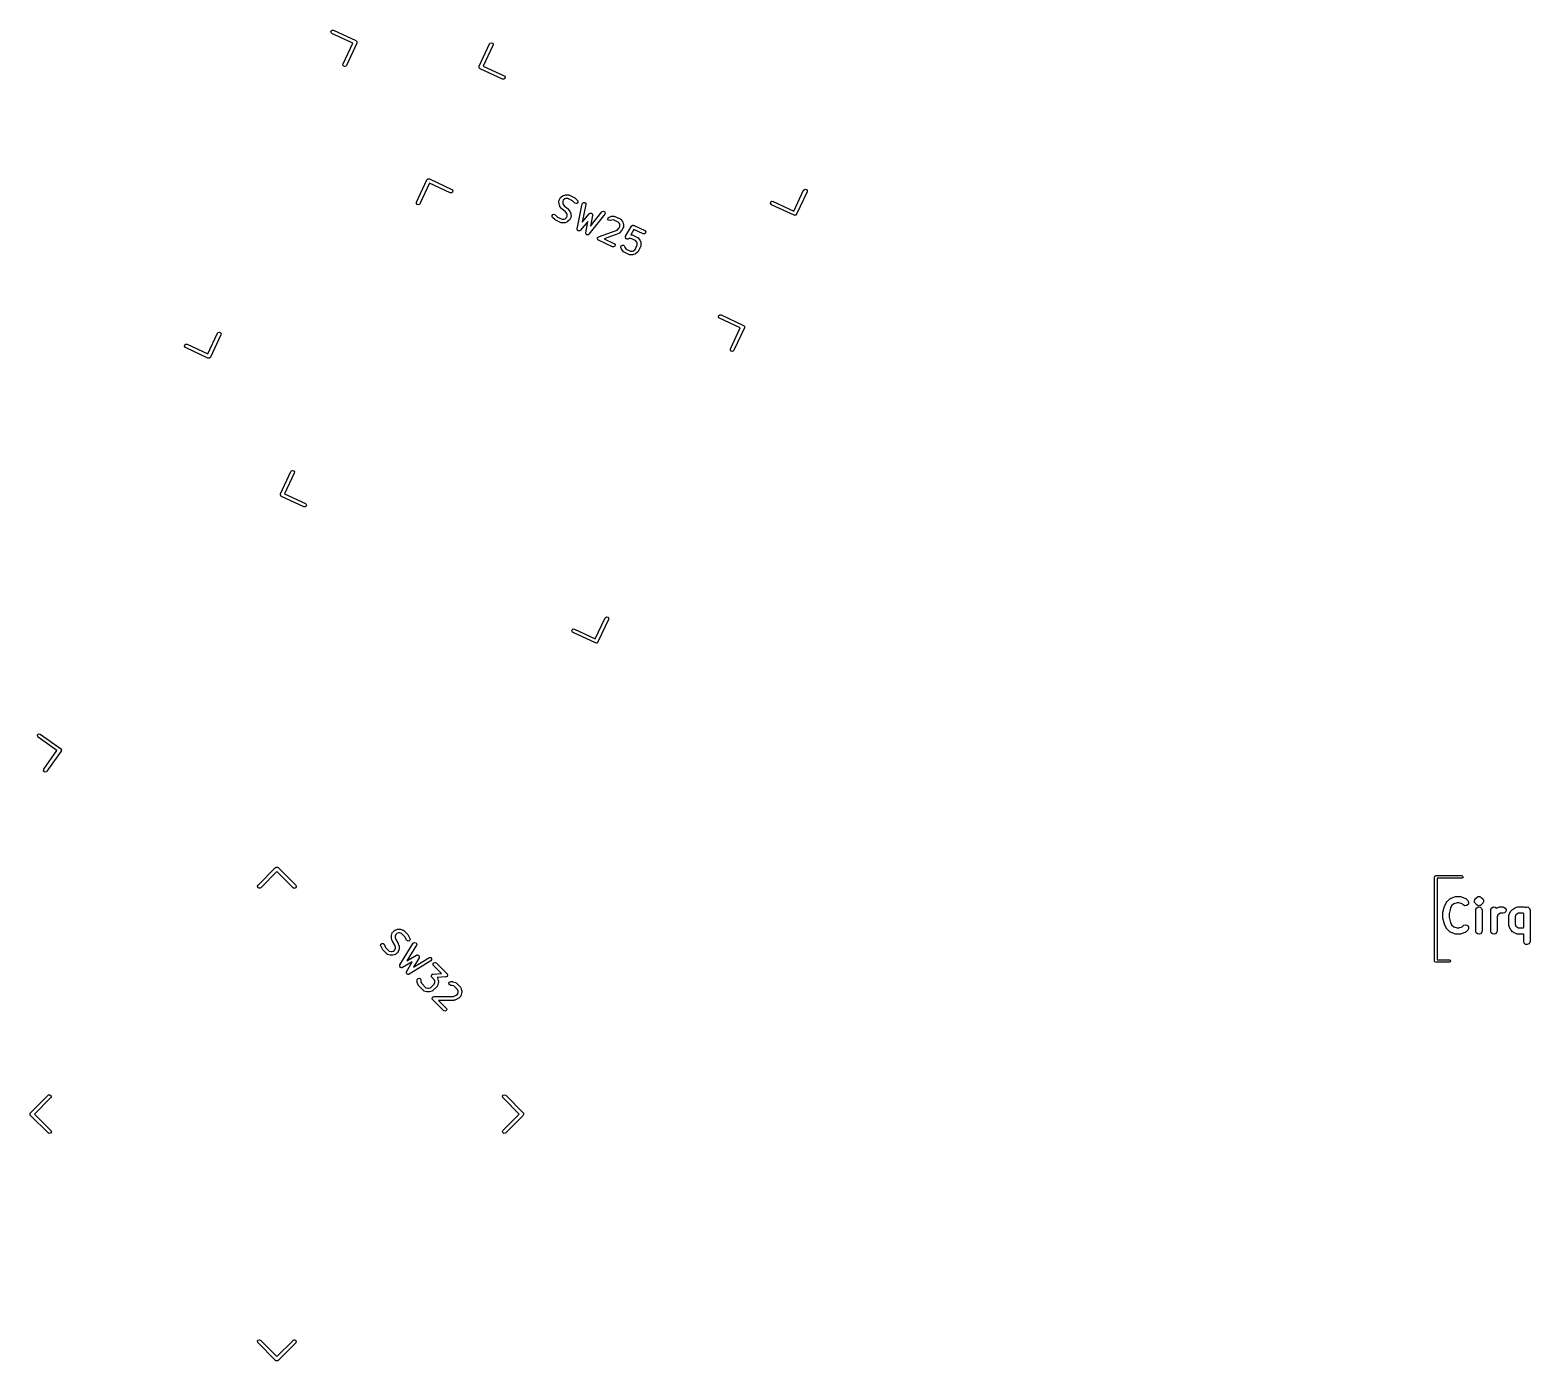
# Model space of a CAD drawing. Extents: x 18 to 265, y -156 to -47.
# Drawn here: x 80.6 to 141.2, y -156.3 to -102.6 of the extents above; entities that cross this region are included whole.
import ezdxf

# ---------------------------------------------------------------- set-up
doc = ezdxf.new("R2010")
doc.units = 0
doc.layers.add('BLACK', color=7, linetype='CONTINUOUS')

msp = doc.modelspace()

# ---------------------------------------------------------------- linework, layer by layer
at = {"layer": 'BLACK', "linetype": 'CONTINUOUS'}
for p, q in [((92.7456, -102.633), (92.7589, -102.584)), ((92.7673, -102.68), (92.7456, -102.633)), ((92.7589, -102.584), (92.8009, -102.554)), ((92.7886, -102.695), (92.7673, -102.68)), ((93.6269, -103.085), (92.7886, -102.695)), ((92.8009, -102.554), (92.852, -102.559)), ((92.852, -102.559), (93.7583, -102.981)), ((93.7583, -102.981), (93.7664, -102.987)), ((93.7664, -102.987), (93.7696, -102.988)), ((93.7696, -102.988), (93.7715, -102.99)), ((93.7715, -102.99), (93.7796, -102.996)), ((93.7796, -102.996), (93.7879, -103.014)), ((93.7879, -103.014), (93.799, -103.03)), ((93.799, -103.03), (93.7985, -103.037)), ((93.236, -103.924), (93.6269, -103.085)), ((93.7946, -103.081), (93.372, -103.987)), ((93.7963, -103.061), (93.7946, -103.081)), ((93.8013, -103.043), (93.7963, -103.061)), ((93.7985, -103.037), (93.8013, -103.043)), ((98.7351, -104.016), (99.1577, -103.11)), ((99.2936, -103.174), (98.9027, -104.012)), ((99.1577, -103.11), (99.1726, -103.089)), ((99.1726, -103.089), (99.2191, -103.067)), ((99.2191, -103.067), (99.2687, -103.08)), ((99.2687, -103.08), (99.2981, -103.122)), ((99.2981, -103.122), (99.2936, -103.174)), ((93.2315, -103.975), (93.236, -103.924)), ((93.261, -104.017), (93.2315, -103.975)), ((93.3105, -104.03), (93.261, -104.017)), ((93.357, -104.009), (93.3105, -104.03)), ((93.372, -103.987), (93.357, -104.009)), ((98.7283, -104.055), (98.7334, -104.036)), ((98.7312, -104.061), (98.7283, -104.055)), ((98.7306, -104.068), (98.7312, -104.061)), ((98.7418, -104.084), (98.7306, -104.068)), ((98.7334, -104.036), (98.7351, -104.016)), ((98.75, -104.101), (98.7418, -104.084)), ((98.7581, -104.107), (98.75, -104.101)), ((98.76, -104.11), (98.7581, -104.107)), ((98.7632, -104.11), (98.76, -104.11)), ((98.7713, -104.116), (98.7632, -104.11)), ((99.6776, -104.539), (98.7713, -104.116)), ((98.9027, -104.012), (99.741, -104.403)), ((99.7288, -104.543), (99.6776, -104.539)), ((99.7708, -104.514), (99.7288, -104.543)), ((99.741, -104.403), (99.7624, -104.418)), ((99.7624, -104.418), (99.7841, -104.464)), ((99.7841, -104.464), (99.7708, -104.514)), ((96.2027, -109.511), (96.6253, -108.605)), ((96.7296, -108.736), (96.3386, -109.574)), ((96.6253, -108.605), (96.631, -108.597)), ((96.631, -108.597), (96.6318, -108.593)), ((96.6318, -108.593), (96.6346, -108.592)), ((96.6346, -108.592), (96.6403, -108.583)), ((96.6403, -108.583), (96.6579, -108.575)), ((96.6579, -108.575), (96.6739, -108.564)), ((96.6739, -108.564), (96.6806, -108.565)), ((96.6806, -108.565), (96.6867, -108.562)), ((96.6867, -108.562), (96.7056, -108.567)), ((96.7056, -108.567), (96.725, -108.568)), ((96.725, -108.568), (97.6313, -108.991)), ((97.5679, -109.127), (96.7296, -108.736)), ((97.6313, -108.991), (97.6526, -109.006)), ((97.6526, -109.006), (97.6743, -109.053)), ((97.6743, -109.053), (97.661, -109.102)), ((111.455, -109.865), (111.846, -109.027)), ((111.982, -109.09), (111.559, -109.997)), ((111.846, -109.027), (111.861, -109.005)), ((111.861, -109.005), (111.907, -108.984)), ((111.907, -108.984), (111.957, -108.997)), ((111.957, -108.997), (111.986, -109.039)), ((111.986, -109.039), (111.982, -109.09)), ((96.1982, -109.562), (96.2027, -109.511)), ((96.2276, -109.604), (96.1982, -109.562)), ((96.2772, -109.617), (96.2276, -109.604)), ((96.3237, -109.596), (96.2772, -109.617)), ((96.3386, -109.574), (96.3237, -109.596)), ((97.619, -109.132), (97.5679, -109.127)), ((97.661, -109.102), (97.619, -109.132)), ((101.959, -109.467), (101.963, -109.441)), ((101.962, -109.573), (101.959, -109.467)), ((101.963, -109.575), (101.962, -109.573)), ((101.963, -109.441), (101.966, -109.437)), ((101.967, -109.597), (101.963, -109.575)), ((101.966, -109.433), (102.006, -109.347)), ((101.966, -109.437), (101.966, -109.433)), ((101.99, -109.66), (101.967, -109.597)), ((101.991, -109.661), (101.99, -109.66)), ((102.001, -109.681), (101.991, -109.661)), ((102.068, -109.764), (102.001, -109.681)), ((102.006, -109.347), (102.021, -109.325)), ((102.021, -109.325), (102.025, -109.323)), ((102.025, -109.323), (102.028, -109.319)), ((102.028, -109.319), (102.111, -109.253)), ((102.135, -109.426), (102.11, -109.48)), ((102.11, -109.48), (102.112, -109.557)), ((102.111, -109.253), (102.131, -109.243)), ((102.112, -109.557), (102.126, -109.597)), ((102.126, -109.597), (102.18, -109.665)), ((102.131, -109.243), (102.132, -109.242)), ((102.132, -109.242), (102.195, -109.219)), ((102.195, -109.378), (102.135, -109.426)), ((102.18, -109.665), (102.326, -109.783)), ((102.195, -109.219), (102.218, -109.215)), ((102.235, -109.364), (102.195, -109.378)), ((102.218, -109.215), (102.219, -109.214)), ((102.219, -109.214), (102.326, -109.211)), ((102.312, -109.362), (102.235, -109.364)), ((102.501, -109.45), (102.312, -109.362)), ((102.326, -109.211), (102.351, -109.215)), ((102.351, -109.215), (102.355, -109.218)), ((102.355, -109.218), (102.359, -109.218)), ((102.359, -109.218), (102.575, -109.319)), ((102.601, -109.545), (102.501, -109.45)), ((102.575, -109.319), (102.593, -109.332)), ((102.593, -109.332), (102.595, -109.332)), ((102.595, -109.332), (102.704, -109.436)), ((102.648, -109.565), (102.601, -109.545)), ((102.697, -109.55), (102.648, -109.565)), ((102.695, -110.58), (102.901, -109.573)), ((102.726, -109.508), (102.697, -109.55)), ((102.704, -109.436), (102.72, -109.457)), ((102.72, -109.457), (102.726, -109.508)), ((102.901, -109.573), (102.911, -109.549)), ((103.048, -109.603), (102.901, -110.319)), ((102.911, -109.549), (102.951, -109.517)), ((102.951, -109.517), (103.003, -109.518)), ((103.003, -109.518), (103.041, -109.552)), ((103.041, -109.552), (103.048, -109.603)), ((110.51, -109.549), (110.524, -109.499)), ((110.532, -109.595), (110.51, -109.549)), ((110.524, -109.499), (110.566, -109.47)), ((110.553, -109.61), (110.532, -109.595)), ((111.46, -110.033), (110.553, -109.61)), ((110.566, -109.47), (110.617, -109.474)), ((110.617, -109.474), (111.455, -109.865)), ((101.68, -110.051), (101.708, -110.008)), ((101.685, -110.102), (101.68, -110.051)), ((101.701, -110.123), (101.685, -110.102)), ((101.81, -110.227), (101.701, -110.123)), ((101.708, -110.008), (101.757, -109.994)), ((101.757, -109.994), (101.804, -110.014)), ((101.804, -110.014), (101.905, -110.109)), ((101.812, -110.227), (101.81, -110.227)), ((101.83, -110.24), (101.812, -110.227)), ((102.046, -110.341), (101.83, -110.24)), ((101.905, -110.109), (102.093, -110.197)), ((102.071, -109.766), (102.068, -109.764)), ((102.079, -109.776), (102.071, -109.766)), ((102.225, -109.894), (102.079, -109.776)), ((102.093, -110.197), (102.17, -110.195)), ((102.17, -110.195), (102.21, -110.181)), ((102.21, -110.181), (102.27, -110.133)), ((102.279, -109.962), (102.225, -109.894)), ((102.27, -110.133), (102.296, -110.079)), ((102.293, -110.002), (102.279, -109.962)), ((102.296, -110.079), (102.293, -110.002)), ((102.377, -110.24), (102.294, -110.306)), ((102.326, -109.783), (102.335, -109.793)), ((102.335, -109.793), (102.338, -109.795)), ((102.338, -109.795), (102.404, -109.878)), ((102.38, -110.236), (102.377, -110.24)), ((102.384, -110.234), (102.38, -110.236)), ((102.399, -110.212), (102.384, -110.234)), ((102.439, -110.126), (102.399, -110.212)), ((102.404, -109.878), (102.414, -109.898)), ((102.414, -109.898), (102.416, -109.899)), ((102.416, -109.899), (102.439, -109.962)), ((102.439, -109.962), (102.442, -109.984)), ((102.442, -110.118), (102.439, -110.122)), ((102.439, -110.122), (102.439, -110.126)), ((102.442, -109.984), (102.443, -109.986)), ((102.446, -110.092), (102.442, -110.118)), ((102.443, -109.986), (102.446, -110.092)), ((103.12, -110.292), (102.826, -110.643)), ((102.901, -110.319), (103.185, -109.98)), ((103.04, -110.743), (103.12, -110.292)), ((103.811, -109.997), (103.172, -110.802)), ((103.185, -109.98), (103.205, -109.963)), ((103.205, -109.963), (103.212, -109.962)), ((103.212, -109.962), (103.217, -109.958)), ((103.217, -109.958), (103.236, -109.958)), ((103.236, -109.958), (103.256, -109.954)), ((103.239, -110.476), (103.693, -109.904)), ((103.316, -110.041), (103.239, -110.476)), ((103.256, -109.954), (103.261, -109.958)), ((103.261, -109.958), (103.268, -109.958)), ((103.268, -109.958), (103.283, -109.97)), ((103.283, -109.97), (103.3, -109.98)), ((103.3, -109.98), (103.302, -109.986)), ((103.302, -109.986), (103.308, -109.991)), ((103.308, -109.991), (103.311, -110.01)), ((103.311, -110.01), (103.318, -110.028)), ((103.318, -110.028), (103.315, -110.034)), ((103.315, -110.034), (103.316, -110.041)), ((103.693, -109.904), (103.712, -109.886)), ((103.712, -109.886), (103.763, -109.876)), ((103.763, -109.876), (103.808, -109.9)), ((103.808, -109.9), (103.827, -109.948)), ((103.827, -109.948), (103.811, -109.997)), ((103.94, -110.19), (103.949, -110.14)), ((103.965, -110.235), (103.94, -110.19)), ((103.949, -110.14), (103.988, -110.107)), ((104.014, -110.252), (103.965, -110.235)), ((103.988, -110.107), (104.051, -110.084)), ((104.039, -110.248), (104.014, -110.252)), ((104.091, -110.229), (104.039, -110.248)), ((104.051, -110.084), (104.073, -110.08)), ((104.073, -110.08), (104.075, -110.079)), ((104.075, -110.079), (104.181, -110.076)), ((104.168, -110.227), (104.091, -110.229)), ((104.351, -110.313), (104.168, -110.227)), ((104.181, -110.076), (104.207, -110.08)), ((104.207, -110.08), (104.211, -110.083)), ((104.211, -110.083), (104.215, -110.083)), ((104.215, -110.083), (104.431, -110.184)), ((104.431, -110.184), (104.452, -110.199)), ((104.452, -110.199), (104.454, -110.203)), ((104.454, -110.203), (104.458, -110.205)), ((104.458, -110.205), (104.524, -110.289)), ((104.524, -110.289), (104.535, -110.309)), ((111.479, -110.035), (111.46, -110.033)), ((111.498, -110.04), (111.479, -110.035)), ((111.504, -110.037), (111.498, -110.04)), ((111.511, -110.037), (111.504, -110.037)), ((111.527, -110.026), (111.511, -110.037)), ((111.544, -110.018), (111.527, -110.026)), ((111.55, -110.01), (111.544, -110.018)), ((111.553, -110.008), (111.55, -110.01)), ((111.554, -110.005), (111.553, -110.008)), ((111.559, -109.997), (111.554, -110.005)), ((102.05, -110.341), (102.046, -110.341)), ((102.054, -110.344), (102.05, -110.341)), ((102.08, -110.348), (102.054, -110.344)), ((102.186, -110.345), (102.08, -110.348)), ((102.188, -110.344), (102.186, -110.345)), ((102.21, -110.34), (102.188, -110.344)), ((102.273, -110.317), (102.21, -110.34)), ((102.274, -110.316), (102.273, -110.317)), ((102.294, -110.306), (102.274, -110.316)), ((102.693, -110.595), (102.696, -110.588)), ((102.699, -110.612), (102.693, -110.595)), ((102.696, -110.588), (102.695, -110.58)), ((102.702, -110.631), (102.699, -110.612)), ((102.708, -110.636), (102.702, -110.631)), ((102.711, -110.643), (102.708, -110.636)), ((102.727, -110.652), (102.711, -110.643)), ((102.74, -110.665), (102.727, -110.652)), ((102.748, -110.665), (102.74, -110.665)), ((102.755, -110.669), (102.748, -110.665)), ((102.773, -110.666), (102.755, -110.669)), ((102.792, -110.666), (102.773, -110.666)), ((102.798, -110.661), (102.792, -110.666)), ((102.806, -110.66), (102.798, -110.661)), ((102.826, -110.643), (102.806, -110.66)), ((103.038, -110.758), (103.041, -110.751)), ((103.045, -110.775), (103.038, -110.758)), ((103.041, -110.751), (103.04, -110.743)), ((103.048, -110.793), (103.045, -110.775)), ((103.054, -110.798), (103.048, -110.793)), ((103.057, -110.806), (103.054, -110.798)), ((103.074, -110.814), (103.057, -110.806)), ((103.088, -110.826), (103.074, -110.814)), ((103.096, -110.826), (103.088, -110.826)), ((103.102, -110.83), (103.096, -110.826)), ((103.12, -110.826), (103.102, -110.83)), ((103.139, -110.826), (103.12, -110.826)), ((103.145, -110.821), (103.139, -110.826)), ((103.153, -110.82), (103.145, -110.821)), ((103.172, -110.802), (103.153, -110.82)), ((103.545, -110.921), (103.562, -110.907)), ((103.562, -110.907), (104.305, -110.636)), ((104.373, -110.771), (103.784, -110.986)), ((104.305, -110.636), (104.388, -110.549)), ((104.399, -110.373), (104.351, -110.313)), ((104.377, -110.768), (104.373, -110.771)), ((104.381, -110.768), (104.377, -110.768)), ((104.402, -110.752), (104.381, -110.768)), ((104.388, -110.549), (104.416, -110.49)), ((104.414, -110.413), (104.399, -110.373)), ((104.505, -110.643), (104.402, -110.752)), ((104.416, -110.49), (104.414, -110.413)), ((104.506, -110.642), (104.505, -110.643)), ((104.519, -110.623), (104.506, -110.642)), ((104.559, -110.537), (104.519, -110.623)), ((104.535, -110.309), (104.536, -110.31)), ((104.536, -110.31), (104.559, -110.373)), ((104.559, -110.373), (104.563, -110.395)), ((104.56, -110.532), (104.559, -110.537)), ((104.562, -110.529), (104.56, -110.532)), ((104.566, -110.503), (104.562, -110.529)), ((104.563, -110.395), (104.563, -110.397)), ((104.563, -110.397), (104.566, -110.503)), ((104.646, -110.912), (104.651, -110.888)), ((104.651, -110.887), (104.896, -110.475)), ((104.651, -110.888), (104.651, -110.887)), ((104.651, -110.887), (104.651, -110.887)), ((104.99, -110.61), (104.863, -110.825)), ((104.863, -110.825), (104.883, -110.824)), ((104.883, -110.824), (104.909, -110.828)), ((104.896, -110.475), (104.898, -110.472)), ((104.898, -110.472), (104.899, -110.471)), ((104.899, -110.471), (104.901, -110.469)), ((104.901, -110.469), (104.913, -110.456)), ((104.909, -110.828), (104.913, -110.831)), ((104.913, -110.456), (104.928, -110.45)), ((104.913, -110.831), (104.917, -110.831)), ((104.917, -110.831), (105.133, -110.932)), ((104.928, -110.45), (104.941, -110.441)), ((104.941, -110.441), (104.951, -110.442)), ((104.951, -110.442), (104.961, -110.439)), ((104.961, -110.439), (104.976, -110.444)), ((104.976, -110.444), (104.992, -110.446)), ((105.36, -110.783), (104.99, -110.61)), ((104.992, -110.446), (105.423, -110.647)), ((105.411, -110.787), (105.36, -110.783)), ((105.453, -110.758), (105.411, -110.787)), ((105.423, -110.647), (105.445, -110.662)), ((105.445, -110.662), (105.466, -110.708)), ((105.466, -110.708), (105.453, -110.758)), ((103.513, -110.984), (103.519, -110.962)), ((103.515, -110.987), (103.513, -110.984)), ((103.514, -110.99), (103.515, -110.987)), ((103.526, -111.01), (103.514, -110.99)), ((103.519, -110.962), (103.523, -110.94)), ((103.523, -110.94), (103.526, -110.938)), ((103.526, -110.938), (103.527, -110.934)), ((103.535, -111.03), (103.526, -111.01)), ((103.527, -110.934), (103.545, -110.921)), ((103.539, -111.033), (103.535, -111.03)), ((103.54, -111.035), (103.539, -111.033)), ((103.543, -111.036), (103.54, -111.035)), ((103.556, -111.045), (103.543, -111.036)), ((104.117, -111.307), (103.556, -111.045)), ((103.784, -110.986), (104.181, -111.171)), ((104.169, -111.311), (104.117, -111.307)), ((104.211, -111.282), (104.169, -111.311)), ((104.181, -111.171), (104.202, -111.186)), ((104.202, -111.186), (104.224, -111.232)), ((104.224, -111.232), (104.211, -111.282)), ((104.46, -111.314), (104.477, -111.265)), ((104.464, -111.339), (104.46, -111.314)), ((104.487, -111.402), (104.464, -111.339)), ((104.477, -111.265), (104.522, -111.24)), ((104.488, -111.404), (104.487, -111.402)), ((104.499, -111.423), (104.488, -111.404)), ((104.565, -111.507), (104.499, -111.423)), ((104.522, -111.24), (104.572, -111.249)), ((104.569, -111.509), (104.565, -111.507)), ((104.571, -111.513), (104.569, -111.509)), ((104.592, -111.528), (104.571, -111.513)), ((104.572, -111.249), (104.605, -111.288)), ((104.605, -111.288), (104.624, -111.34)), ((104.624, -111.34), (104.672, -111.4)), ((104.642, -110.937), (104.646, -110.912)), ((104.642, -110.938), (104.642, -110.937)), ((104.655, -110.96), (104.642, -110.938)), ((104.642, -110.938), (104.642, -110.938)), ((104.667, -110.982), (104.655, -110.96)), ((104.668, -110.983), (104.667, -110.982)), ((104.667, -110.982), (104.667, -110.982)), ((104.691, -110.991), (104.668, -110.983)), ((104.672, -111.4), (104.855, -111.485)), ((104.715, -111), (104.691, -110.991)), ((104.716, -111), (104.715, -111)), ((104.715, -111), (104.715, -111)), ((104.741, -110.996), (104.716, -111)), ((104.793, -110.977), (104.741, -110.996)), ((104.87, -110.975), (104.793, -110.977)), ((104.855, -111.485), (104.932, -111.483)), ((105.054, -111.06), (104.87, -110.975)), ((104.932, -111.483), (104.972, -111.469)), ((104.972, -111.469), (105.032, -111.421)), ((105.032, -111.421), (105.118, -111.237)), ((105.101, -111.12), (105.054, -111.06)), ((105.116, -111.161), (105.101, -111.12)), ((105.118, -111.237), (105.116, -111.161)), ((105.133, -110.932), (105.154, -110.947)), ((105.161, -111.5), (105.146, -111.522)), ((105.154, -110.947), (105.156, -110.951)), ((105.156, -110.951), (105.16, -110.953)), ((105.16, -110.953), (105.226, -111.037)), ((105.261, -111.285), (105.161, -111.5)), ((105.226, -111.037), (105.237, -111.056)), ((105.237, -111.056), (105.238, -111.058)), ((105.238, -111.058), (105.261, -111.121)), ((105.261, -111.121), (105.265, -111.143)), ((105.262, -111.28), (105.261, -111.285)), ((105.265, -111.277), (105.262, -111.28)), ((105.265, -111.143), (105.265, -111.144)), ((105.265, -111.144), (105.268, -111.251)), ((105.268, -111.251), (105.265, -111.277)), ((104.808, -111.629), (104.592, -111.528)), ((104.812, -111.629), (104.808, -111.629)), ((104.816, -111.632), (104.812, -111.629)), ((104.842, -111.636), (104.816, -111.632)), ((104.948, -111.633), (104.842, -111.636)), ((104.95, -111.632), (104.948, -111.633)), ((104.972, -111.628), (104.95, -111.632)), ((105.035, -111.605), (104.972, -111.628)), ((105.036, -111.604), (105.035, -111.605)), ((105.056, -111.594), (105.036, -111.604)), ((105.139, -111.527), (105.056, -111.594)), ((105.142, -111.524), (105.139, -111.527)), ((105.146, -111.522), (105.142, -111.524)), ((108.401, -114.137), (108.414, -114.087)), ((108.422, -114.184), (108.401, -114.137)), ((108.414, -114.087), (108.456, -114.058)), ((108.444, -114.198), (108.422, -114.184)), ((109.282, -114.589), (108.444, -114.198)), ((108.456, -114.058), (108.507, -114.063)), ((108.507, -114.063), (109.413, -114.485)), ((109.413, -114.485), (109.421, -114.491)), ((109.421, -114.491), (109.425, -114.492)), ((109.425, -114.492), (109.427, -114.494)), ((109.427, -114.494), (109.435, -114.5)), ((109.435, -114.5), (109.443, -114.518)), ((109.443, -114.518), (109.454, -114.534)), ((109.456, -114.547), (109.451, -114.565)), ((109.454, -114.534), (109.453, -114.54)), ((109.453, -114.54), (109.456, -114.547)), ((87.7737, -115.638), (88.1646, -114.799)), ((88.3005, -114.863), (87.8779, -115.769)), ((88.1646, -114.799), (88.1795, -114.778)), ((88.1795, -114.778), (88.226, -114.756)), ((88.226, -114.756), (88.2756, -114.77)), ((88.2756, -114.77), (88.305, -114.812)), ((88.305, -114.812), (88.3005, -114.863)), ((108.891, -115.428), (109.282, -114.589)), ((109.45, -114.585), (109.027, -115.491)), ((109.451, -114.565), (109.45, -114.585)), ((86.8289, -115.321), (86.8422, -115.272)), ((86.8506, -115.368), (86.8289, -115.321)), ((86.8422, -115.272), (86.8842, -115.242)), ((86.8719, -115.383), (86.8506, -115.368)), ((87.7783, -115.805), (86.8719, -115.383)), ((86.8842, -115.242), (86.9353, -115.247)), ((86.9353, -115.247), (87.7737, -115.638)), ((108.887, -115.479), (108.891, -115.428)), ((108.916, -115.521), (108.887, -115.479)), ((108.966, -115.534), (108.916, -115.521)), ((109.012, -115.512), (108.966, -115.534)), ((109.027, -115.491), (109.012, -115.512)), ((87.7977, -115.807), (87.7783, -115.805)), ((87.8165, -115.812), (87.7977, -115.807)), ((87.8226, -115.809), (87.8165, -115.812)), ((87.8294, -115.81), (87.8226, -115.809)), ((87.8453, -115.799), (87.8294, -115.81)), ((87.863, -115.791), (87.8453, -115.799)), ((87.8687, -115.782), (87.863, -115.791)), ((87.8714, -115.781), (87.8687, -115.782)), ((87.8722, -115.777), (87.8714, -115.781)), ((87.8779, -115.769), (87.8722, -115.777)), ((90.7087, -121.293), (91.1313, -120.387)), ((91.2672, -120.45), (90.8763, -121.288)), ((91.1313, -120.387), (91.1462, -120.365)), ((91.1462, -120.365), (91.1927, -120.344)), ((91.1927, -120.344), (91.2423, -120.357)), ((91.2423, -120.357), (91.2717, -120.399)), ((91.2717, -120.399), (91.2672, -120.45)), ((90.7019, -121.331), (90.707, -121.312)), ((90.7048, -121.337), (90.7019, -121.331)), ((90.7042, -121.344), (90.7048, -121.337)), ((90.7154, -121.36), (90.7042, -121.344)), ((90.707, -121.312), (90.7087, -121.293)), ((90.7236, -121.378), (90.7154, -121.36)), ((90.7317, -121.383), (90.7236, -121.378)), ((90.7336, -121.386), (90.7317, -121.383)), ((90.7368, -121.387), (90.7336, -121.386)), ((90.7449, -121.393), (90.7368, -121.387)), ((91.6512, -121.815), (90.7449, -121.393)), ((90.8763, -121.288), (91.7146, -121.679)), ((91.7023, -121.82), (91.6512, -121.815)), ((91.7444, -121.79), (91.7023, -121.82)), ((91.7146, -121.679), (91.736, -121.694)), ((91.736, -121.694), (91.7577, -121.741)), ((91.7577, -121.741), (91.7444, -121.79)), ((103.429, -127.142), (103.82, -126.303)), ((103.956, -126.367), (103.533, -127.273)), ((103.82, -126.303), (103.835, -126.282)), ((103.835, -126.282), (103.881, -126.26)), ((103.881, -126.26), (103.931, -126.274)), ((103.931, -126.274), (103.96, -126.316)), ((103.96, -126.316), (103.956, -126.367)), ((102.484, -126.825), (102.497, -126.776)), ((102.506, -126.872), (102.484, -126.825)), ((102.497, -126.776), (102.539, -126.746)), ((102.527, -126.887), (102.506, -126.872)), ((103.433, -127.309), (102.527, -126.887)), ((102.539, -126.746), (102.59, -126.751)), ((102.59, -126.751), (103.429, -127.142)), ((103.533, -127.273), (103.527, -127.281)), ((103.453, -127.311), (103.433, -127.309)), ((103.471, -127.316), (103.453, -127.311)), ((103.478, -127.313), (103.471, -127.316)), ((103.484, -127.314), (103.478, -127.313)), ((103.5, -127.303), (103.484, -127.314)), ((103.518, -127.294), (103.5, -127.303)), ((103.524, -127.286), (103.518, -127.294)), ((103.526, -127.284), (103.524, -127.286)), ((103.527, -127.281), (103.526, -127.284)), ((80.8865, -131.055), (80.9082, -131.008)), ((80.8998, -131.104), (80.8865, -131.055)), ((80.9182, -131.123), (80.8998, -131.104)), ((80.9082, -131.008), (80.9547, -130.987)), ((81.6759, -131.653), (80.9182, -131.123)), ((80.9547, -130.987), (81.0042, -131)), ((81.0042, -131), (81.8234, -131.573)), ((81.1454, -132.411), (81.6759, -131.653)), ((81.8418, -131.678), (81.2682, -132.497)), ((81.8234, -131.573), (81.8304, -131.58)), ((81.8304, -131.58), (81.8334, -131.582)), ((81.8334, -131.582), (81.8348, -131.585)), ((81.8348, -131.585), (81.8418, -131.592)), ((81.8418, -131.592), (81.8468, -131.611)), ((81.8468, -131.659), (81.8418, -131.678)), ((81.8468, -131.611), (81.8551, -131.628)), ((81.8551, -131.641), (81.8468, -131.659)), ((81.8551, -131.628), (81.8533, -131.635)), ((81.8533, -131.635), (81.8551, -131.641)), ((81.1321, -132.46), (81.1454, -132.411)), ((81.1538, -132.507), (81.1321, -132.46)), ((81.2003, -132.529), (81.1538, -132.507)), ((81.2498, -132.515), (81.2003, -132.529)), ((81.2682, -132.497), (81.2498, -132.515)), ((89.801, -137.095), (90.5081, -136.388)), ((90.5611, -136.547), (89.907, -137.201)), ((90.5081, -136.388), (90.5162, -136.382)), ((90.5162, -136.382), (90.5181, -136.379)), ((90.5181, -136.379), (90.5213, -136.378)), ((90.5213, -136.378), (90.5294, -136.373)), ((90.5294, -136.373), (90.5488, -136.371)), ((90.5488, -136.371), (90.5676, -136.366)), ((91.2152, -137.201), (90.5611, -136.547)), ((90.5676, -136.366), (90.5738, -136.369)), ((90.5738, -136.369), (90.5805, -136.368)), ((90.5805, -136.368), (90.5965, -136.379)), ((90.5965, -136.379), (90.6141, -136.388)), ((90.6141, -136.388), (91.3213, -137.095)), ((137.338, -136.76), (137.353, -136.725)), ((137.338, -140.16), (137.338, -136.76)), ((137.353, -136.725), (137.388, -136.71)), ((137.388, -136.71), (138.438, -136.71)), ((138.438, -136.81), (137.438, -136.81)), ((137.438, -136.81), (137.438, -140.11)), ((138.438, -136.71), (138.473, -136.725)), ((138.473, -136.795), (138.438, -136.81)), ((138.473, -136.725), (138.488, -136.76)), ((138.488, -136.76), (138.473, -136.795)), ((89.7793, -137.141), (89.801, -137.095)), ((89.7926, -137.191), (89.7793, -137.141)), ((89.8346, -137.22), (89.7926, -137.191)), ((89.8857, -137.216), (89.8346, -137.22)), ((89.907, -137.201), (89.8857, -137.216)), ((91.2617, -137.223), (91.2152, -137.201)), ((91.3112, -137.209), (91.2617, -137.223)), ((91.3407, -137.167), (91.3112, -137.209)), ((91.3213, -137.095), (91.3362, -137.116)), ((91.3362, -137.116), (91.3407, -137.167)), ((138.003, -137.618), (138.185, -137.557)), ((138.185, -137.557), (138.22, -137.551)), ((138.22, -137.551), (138.222, -137.551)), ((138.222, -137.551), (138.225, -137.551)), ((138.225, -137.551), (138.346, -137.551)), ((138.346, -137.551), (138.381, -137.556)), ((138.381, -137.556), (138.383, -137.557)), ((138.383, -137.557), (138.386, -137.557)), ((138.386, -137.557), (138.567, -137.618)), ((139.053, -137.58), (139.071, -137.566)), ((139.071, -137.566), (139.08, -137.564)), ((139.08, -137.564), (139.087, -137.559)), ((139.087, -137.559), (139.101, -137.558)), ((139.101, -137.558), (139.114, -137.552)), ((139.114, -137.552), (139.127, -137.554)), ((139.127, -137.554), (139.141, -137.551)), ((139.141, -137.551), (139.15, -137.554)), ((139.15, -137.554), (139.159, -137.553)), ((139.159, -137.553), (139.171, -137.56)), ((139.171, -137.56), (139.185, -137.562)), ((139.185, -137.562), (139.195, -137.571)), ((139.195, -137.571), (139.208, -137.576)), ((139.208, -137.576), (139.213, -137.583)), ((137.678, -138.191), (137.739, -137.949)), ((137.739, -137.949), (137.747, -137.927)), ((137.747, -137.927), (137.748, -137.923)), ((137.748, -137.923), (137.809, -137.802)), ((137.809, -137.802), (137.829, -137.772)), ((137.829, -137.772), (137.831, -137.771)), ((137.831, -137.771), (137.832, -137.769)), ((137.832, -137.769), (137.953, -137.648)), ((137.982, -138.024), (137.928, -138.237)), ((137.953, -137.648), (137.982, -137.627)), ((137.982, -137.627), (137.994, -137.624)), ((138.027, -137.934), (137.982, -138.024)), ((137.994, -137.624), (138.003, -137.618)), ((138.112, -137.849), (138.027, -137.934)), ((138.245, -137.805), (138.112, -137.849)), ((138.325, -137.805), (138.245, -137.805)), ((138.458, -137.849), (138.325, -137.805)), ((138.498, -137.888), (138.458, -137.849)), ((138.561, -137.923), (138.498, -137.888)), ((138.632, -137.917), (138.561, -137.923)), ((138.567, -137.618), (138.6, -137.634)), ((138.6, -137.634), (138.607, -137.643)), ((138.607, -137.643), (138.617, -137.648)), ((138.617, -137.648), (138.677, -137.709)), ((138.689, -137.875), (138.632, -137.917)), ((138.677, -137.709), (138.699, -137.738)), ((138.714, -137.808), (138.689, -137.875)), ((138.699, -137.738), (138.714, -137.808)), ((138.945, -137.729), (138.948, -137.72)), ((138.95, -137.755), (138.945, -137.729)), ((138.947, -137.711), (138.96, -137.687)), ((138.948, -137.72), (138.947, -137.711)), ((138.952, -137.782), (138.95, -137.755)), ((138.958, -137.79), (138.952, -137.782)), ((138.96, -137.799), (138.958, -137.79)), ((138.96, -137.687), (138.97, -137.662)), ((138.982, -137.828), (138.96, -137.799)), ((138.97, -137.662), (138.977, -137.656)), ((138.977, -137.656), (138.982, -137.648)), ((138.982, -137.648), (139.042, -137.588)), ((139.042, -137.888), (138.982, -137.828)), ((139.005, -138.101), (139.01, -138.065)), ((139.005, -138.948), (139.005, -138.101)), ((139.01, -138.065), (139.049, -138.005)), ((139.042, -137.588), (139.047, -137.584)), ((139.05, -137.893), (139.042, -137.888)), ((139.047, -137.584), (139.049, -137.582)), ((139.049, -137.582), (139.053, -137.58)), ((139.049, -138.005), (139.114, -137.975)), ((139.056, -137.9), (139.05, -137.893)), ((139.069, -137.905), (139.056, -137.9)), ((139.079, -137.914), (139.069, -137.905)), ((139.093, -137.916), (139.079, -137.914)), ((139.105, -137.923), (139.093, -137.916)), ((139.114, -137.922), (139.105, -137.923)), ((139.123, -137.925), (139.114, -137.922)), ((139.114, -137.975), (139.185, -137.985)), ((139.136, -137.922), (139.123, -137.925)), ((139.15, -137.924), (139.136, -137.922)), ((139.162, -137.918), (139.15, -137.924)), ((139.176, -137.917), (139.162, -137.918)), ((139.184, -137.912), (139.176, -137.917)), ((139.193, -137.91), (139.184, -137.912)), ((139.185, -137.985), (139.239, -138.032)), ((139.211, -137.896), (139.193, -137.91)), ((139.215, -137.894), (139.211, -137.896)), ((139.213, -137.583), (139.222, -137.588)), ((139.216, -137.892), (139.215, -137.894)), ((139.222, -137.888), (139.216, -137.892)), ((139.222, -137.588), (139.282, -137.648)), ((139.282, -137.828), (139.222, -137.888)), ((139.239, -138.032), (139.259, -138.101)), ((139.259, -138.101), (139.259, -138.948)), ((139.282, -137.648), (139.304, -137.677)), ((139.287, -137.82), (139.282, -137.828)), ((139.294, -137.814), (139.287, -137.82)), ((139.303, -137.789), (139.294, -137.814)), ((139.316, -137.765), (139.303, -137.789)), ((139.304, -137.677), (139.306, -137.686)), ((139.306, -137.686), (139.311, -137.694)), ((139.311, -137.694), (139.313, -137.721)), ((139.313, -137.721), (139.319, -137.747)), ((139.319, -137.747), (139.316, -137.756)), ((139.316, -137.756), (139.316, -137.765)), ((139.61, -138.101), (139.615, -138.065)), ((139.61, -138.948), (139.61, -138.101)), ((139.615, -138.065), (139.653, -138.005)), ((139.653, -138.005), (139.718, -137.975)), ((139.718, -137.975), (139.789, -137.985)), ((139.789, -137.985), (139.839, -138.029)), ((139.839, -138.029), (139.922, -137.987)), ((139.922, -137.987), (139.956, -137.976)), ((139.956, -137.976), (139.967, -137.977)), ((139.967, -137.977), (139.978, -137.974)), ((139.978, -137.974), (140.099, -137.974)), ((140.099, -137.974), (140.135, -137.979)), ((140.135, -137.979), (140.195, -138.018)), ((140.215, -138.154), (140.168, -138.208)), ((140.195, -138.018), (140.225, -138.083)), ((140.225, -138.083), (140.215, -138.154)), ((140.349, -138.286), (140.409, -138.165)), ((140.409, -138.165), (140.43, -138.135)), ((140.43, -138.135), (140.432, -138.134)), ((140.432, -138.134), (140.433, -138.132)), ((140.433, -138.132), (140.493, -138.072)), ((140.493, -138.072), (140.522, -138.05)), ((140.522, -138.05), (140.525, -138.049)), ((140.525, -138.049), (140.526, -138.048)), ((140.526, -138.048), (140.647, -137.987)), ((140.647, -137.987), (140.682, -137.976)), ((140.682, -137.976), (140.693, -137.977)), ((140.693, -137.977), (140.704, -137.974)), ((140.704, -137.974), (140.946, -137.974)), ((140.946, -137.974), (140.982, -137.979)), ((140.982, -137.979), (140.992, -137.985)), ((140.992, -137.985), (141.003, -137.987)), ((141.003, -137.987), (141.012, -137.992)), ((141.012, -137.992), (141.049, -137.975)), ((141.049, -137.975), (141.12, -137.985)), ((141.12, -137.985), (141.174, -138.032)), ((141.174, -138.032), (141.194, -138.101)), ((141.194, -138.101), (141.194, -139.371)), ((137.674, -138.222), (137.678, -138.194)), ((137.674, -138.403), (137.674, -138.222)), ((137.675, -138.407), (137.674, -138.403)), ((137.678, -138.434), (137.675, -138.407)), ((137.678, -138.194), (137.678, -138.191)), ((137.739, -138.676), (137.678, -138.434)), ((137.741, -138.68), (137.739, -138.676)), ((137.748, -138.702), (137.741, -138.68)), ((137.809, -138.823), (137.748, -138.702)), ((137.928, -138.237), (137.928, -138.388)), ((137.928, -138.388), (137.982, -138.601)), ((137.982, -138.601), (138.027, -138.691)), ((138.027, -138.691), (138.112, -138.776)), ((138.112, -138.776), (138.245, -138.821)), ((138.325, -138.821), (138.458, -138.776)), ((138.458, -138.776), (138.498, -138.737)), ((138.498, -138.737), (138.527, -138.715)), ((138.527, -138.715), (138.597, -138.7)), ((138.597, -138.7), (138.664, -138.725)), ((138.664, -138.725), (138.707, -138.782)), ((138.707, -138.782), (138.712, -138.854)), ((139.901, -138.297), (139.864, -138.373)), ((139.864, -138.373), (139.864, -138.948)), ((139.933, -138.266), (139.901, -138.297)), ((140.008, -138.228), (139.933, -138.266)), ((140.099, -138.228), (140.008, -138.228)), ((140.168, -138.208), (140.099, -138.228)), ((140.335, -138.343), (140.34, -138.307)), ((140.335, -138.706), (140.335, -138.343)), ((140.339, -138.717), (140.335, -138.706)), ((140.337, -138.728), (140.339, -138.717)), ((140.349, -138.762), (140.337, -138.728)), ((140.34, -138.307), (140.347, -138.297)), ((140.347, -138.297), (140.349, -138.286)), ((140.409, -138.883), (140.349, -138.762)), ((140.627, -138.297), (140.589, -138.373)), ((140.589, -138.373), (140.589, -138.676)), ((140.589, -138.676), (140.627, -138.751)), ((140.658, -138.266), (140.627, -138.297)), ((140.627, -138.751), (140.658, -138.783)), ((140.734, -138.228), (140.658, -138.266)), ((140.658, -138.783), (140.734, -138.821)), ((140.916, -138.228), (140.734, -138.228)), ((140.94, -138.24), (140.916, -138.228)), ((140.94, -138.809), (140.94, -138.24)), ((95.188, -139.147), (95.1919, -139.124)), ((95.188, -139.214), (95.188, -139.147)), ((95.1886, -139.215), (95.188, -139.214)), ((95.1919, -139.238), (95.1886, -139.215)), ((95.1919, -139.123), (95.2256, -139.022)), ((95.1919, -139.124), (95.1919, -139.123)), ((95.2256, -139.339), (95.1919, -139.238)), ((95.2256, -139.022), (95.238, -138.999)), ((95.2278, -139.341), (95.2256, -139.339)), ((95.2324, -139.353), (95.2278, -139.341)), ((95.3292, -139.515), (95.2324, -139.353)), ((95.238, -138.999), (95.2418, -138.997)), ((95.2418, -138.997), (95.2437, -138.992)), ((95.2437, -138.992), (95.311, -138.925)), ((95.311, -138.925), (95.3324, -138.91)), ((95.3324, -138.91), (95.3368, -138.91)), ((95.3368, -138.91), (95.3403, -138.907)), ((95.3623, -139.086), (95.338, -139.159)), ((95.338, -139.159), (95.338, -139.202)), ((95.338, -139.202), (95.3653, -139.283)), ((95.3403, -138.907), (95.4413, -138.873)), ((95.4046, -139.044), (95.3623, -139.086)), ((95.3653, -139.283), (95.462, -139.445)), ((95.4772, -139.02), (95.4046, -139.044)), ((95.4413, -138.873), (95.4635, -138.87)), ((95.4635, -138.87), (95.4651, -138.87)), ((95.4651, -138.87), (95.5324, -138.87)), ((95.5202, -139.02), (95.4772, -139.02)), ((95.5929, -139.044), (95.5202, -139.02)), ((95.5324, -138.87), (95.5545, -138.873)), ((95.5545, -138.873), (95.5561, -138.873)), ((95.5561, -138.873), (95.6571, -138.907)), ((95.7401, -139.191), (95.5929, -139.044)), ((95.6571, -138.907), (95.68, -138.919)), ((95.68, -138.919), (95.6824, -138.923)), ((95.6824, -138.923), (95.6865, -138.925)), ((95.6865, -138.925), (95.8548, -139.094)), ((95.802, -139.315), (95.7401, -139.191)), ((95.8393, -139.35), (95.802, -139.315)), ((95.8905, -139.353), (95.8393, -139.35)), ((95.8548, -139.094), (95.8677, -139.112)), ((95.8677, -139.112), (95.8689, -139.113)), ((95.8689, -139.113), (95.9362, -139.248)), ((95.9317, -139.323), (95.8905, -139.353)), ((95.9436, -139.273), (95.9317, -139.323)), ((95.9362, -139.248), (95.9436, -139.273)), ((137.81, -138.825), (137.809, -138.823)), ((137.811, -138.827), (137.81, -138.825)), ((137.832, -138.856), (137.811, -138.827)), ((137.953, -138.977), (137.832, -138.856)), ((137.964, -138.982), (137.953, -138.977)), ((137.971, -138.991), (137.964, -138.982)), ((138.003, -139.008), (137.971, -138.991)), ((138.185, -139.068), (138.003, -139.008)), ((138.187, -139.068), (138.185, -139.068)), ((138.189, -139.069), (138.187, -139.068)), ((138.225, -139.075), (138.189, -139.069)), ((138.346, -139.075), (138.225, -139.075)), ((138.245, -138.821), (138.325, -138.821)), ((138.348, -139.074), (138.346, -139.075)), ((138.35, -139.074), (138.348, -139.074)), ((138.386, -139.068), (138.35, -139.074)), ((138.567, -139.008), (138.386, -139.068)), ((138.577, -139.001), (138.567, -139.008)), ((138.588, -138.999), (138.577, -139.001)), ((138.617, -138.977), (138.588, -138.999)), ((138.677, -138.916), (138.617, -138.977)), ((138.712, -138.854), (138.677, -138.916)), ((139.025, -139.016), (139.005, -138.948)), ((139.079, -139.063), (139.025, -139.016)), ((139.15, -139.073), (139.079, -139.063)), ((139.215, -139.044), (139.15, -139.073)), ((139.254, -138.983), (139.215, -139.044)), ((139.259, -138.948), (139.254, -138.983)), ((139.63, -139.016), (139.61, -138.948)), ((139.684, -139.063), (139.63, -139.016)), ((139.755, -139.073), (139.684, -139.063)), ((139.82, -139.044), (139.755, -139.073)), ((139.858, -138.983), (139.82, -139.044)), ((139.864, -138.948), (139.858, -138.983)), ((140.411, -138.885), (140.409, -138.883)), ((140.411, -138.887), (140.411, -138.885)), ((140.433, -138.916), (140.411, -138.887)), ((140.493, -138.977), (140.433, -138.916)), ((140.496, -138.978), (140.493, -138.977)), ((140.497, -138.98), (140.496, -138.978)), ((140.526, -139.001), (140.497, -138.98)), ((140.647, -139.061), (140.526, -139.001)), ((140.659, -139.063), (140.647, -139.061)), ((140.668, -139.069), (140.659, -139.063)), ((140.704, -139.075), (140.668, -139.069)), ((140.94, -139.075), (140.704, -139.075)), ((140.734, -138.821), (140.916, -138.821)), ((140.916, -138.821), (140.94, -138.809)), ((140.94, -139.371), (140.94, -139.075)), ((140.96, -139.44), (140.94, -139.371)), ((141.194, -139.371), (141.189, -139.407)), ((94.7508, -139.526), (94.7627, -139.476)), ((94.7582, -139.55), (94.7508, -139.526)), ((94.8256, -139.685), (94.7582, -139.55)), ((94.7627, -139.476), (94.8039, -139.445)), ((94.8039, -139.445), (94.8551, -139.448)), ((94.8267, -139.686), (94.8256, -139.685)), ((94.8396, -139.705), (94.8267, -139.686)), ((95.008, -139.873), (94.8396, -139.705)), ((94.8551, -139.448), (94.8924, -139.483)), ((94.8924, -139.483), (94.9543, -139.607)), ((94.9543, -139.607), (95.1015, -139.754)), ((95.012, -139.875), (95.008, -139.873)), ((95.0144, -139.879), (95.012, -139.875)), ((95.0373, -139.891), (95.0144, -139.879)), ((95.1383, -139.925), (95.0373, -139.891)), ((95.1015, -139.754), (95.1742, -139.779)), ((95.1399, -139.925), (95.1383, -139.925)), ((95.162, -139.929), (95.1399, -139.925)), ((95.2294, -139.929), (95.162, -139.929)), ((95.1742, -139.779), (95.2172, -139.779)), ((95.2172, -139.779), (95.2899, -139.754)), ((95.2309, -139.928), (95.2294, -139.929)), ((95.2531, -139.925), (95.2309, -139.928)), ((95.3541, -139.891), (95.2531, -139.925)), ((95.2899, -139.754), (95.3322, -139.712)), ((95.3564, -139.596), (95.3292, -139.515)), ((95.3322, -139.712), (95.3564, -139.639)), ((95.3576, -139.888), (95.3541, -139.891)), ((95.3564, -139.639), (95.3564, -139.596)), ((95.3621, -139.888), (95.3576, -139.888)), ((95.3834, -139.873), (95.3621, -139.888)), ((95.4508, -139.806), (95.3834, -139.873)), ((95.4526, -139.802), (95.4508, -139.806)), ((95.4565, -139.799), (95.4526, -139.802)), ((95.4689, -139.776), (95.4565, -139.799)), ((95.462, -139.445), (95.4667, -139.457)), ((95.4667, -139.457), (95.4689, -139.46)), ((95.4689, -139.46), (95.5025, -139.561)), ((95.5025, -139.675), (95.4689, -139.776)), ((95.5025, -139.561), (95.5058, -139.583)), ((95.5064, -139.652), (95.5025, -139.674)), ((95.5025, -139.674), (95.5025, -139.675)), ((95.5058, -139.583), (95.5064, -139.584)), ((95.5064, -139.584), (95.5064, -139.652)), ((95.5359, -140.319), (96.0746, -139.444)), ((96.2024, -139.523), (95.8194, -140.145)), ((95.8194, -140.145), (96.2019, -139.923)), ((96.0746, -139.444), (96.0919, -139.424)), ((96.0919, -139.424), (96.1406, -139.408)), ((96.1406, -139.408), (96.1883, -139.427)), ((96.1883, -139.427), (96.2127, -139.472)), ((96.2019, -139.923), (96.2264, -139.914)), ((96.2127, -139.472), (96.2024, -139.523)), ((96.2264, -139.914), (96.2332, -139.916)), ((96.2332, -139.916), (96.2396, -139.913)), ((96.2396, -139.913), (96.2578, -139.92)), ((96.2578, -139.92), (96.2769, -139.923)), ((96.2769, -139.923), (96.2813, -139.929)), ((96.2813, -139.929), (96.2878, -139.931)), ((96.2878, -139.931), (96.2975, -139.948)), ((96.2975, -139.948), (96.31, -139.963)), ((96.31, -139.963), (96.31, -139.969)), ((96.31, -139.969), (96.3134, -139.975)), ((96.3134, -139.975), (96.31, -139.995)), ((96.31, -139.995), (96.31, -140.014)), ((141.014, -139.486), (140.96, -139.44)), ((141.085, -139.497), (141.014, -139.486)), ((141.15, -139.467), (141.085, -139.497)), ((141.189, -139.407), (141.15, -139.467)), ((95.5256, -140.37), (95.5293, -140.352)), ((95.5293, -140.377), (95.5256, -140.37)), ((95.5292, -140.333), (95.5343, -140.327)), ((95.5293, -140.352), (95.5292, -140.333)), ((95.5293, -140.384), (95.5293, -140.377)), ((95.5412, -140.399), (95.5293, -140.384)), ((95.5343, -140.327), (95.5359, -140.319)), ((95.5499, -140.415), (95.5412, -140.399)), ((95.5573, -140.418), (95.5499, -140.415)), ((95.5623, -140.424), (95.5573, -140.418)), ((95.5805, -140.427), (95.5623, -140.424)), ((95.5976, -140.434), (95.5805, -140.427)), ((95.6051, -140.431), (95.5976, -140.434)), ((95.6129, -140.433), (95.6051, -140.431)), ((95.6373, -140.424), (95.6129, -140.433)), ((96.0337, -140.194), (95.6373, -140.424)), ((95.798, -140.604), (95.8028, -140.598)), ((95.7985, -140.623), (95.798, -140.604)), ((95.8028, -140.598), (95.8042, -140.591)), ((95.8042, -140.591), (96.0337, -140.194)), ((96.7839, -140.153), (95.9084, -140.692)), ((96.083, -140.408), (96.7053, -140.025)), ((96.3044, -140.026), (96.083, -140.408)), ((96.3056, -140.019), (96.3044, -140.026)), ((96.31, -140.014), (96.3056, -140.019)), ((96.7053, -140.025), (96.7295, -140.016)), ((96.7295, -140.016), (96.7803, -140.023)), ((96.7803, -140.023), (96.8143, -140.062)), ((96.8158, -140.113), (96.7839, -140.153)), ((96.8143, -140.062), (96.8158, -140.113)), ((96.8742, -140.272), (96.9036, -140.23)), ((96.8786, -140.323), (96.8742, -140.272)), ((96.8936, -140.344), (96.8786, -140.323)), ((97.2144, -140.665), (96.8936, -140.344)), ((96.9036, -140.23), (96.9532, -140.217)), ((96.9532, -140.217), (96.9997, -140.238)), ((96.9997, -140.238), (97.4374, -140.676)), ((137.353, -140.195), (137.338, -140.16)), ((137.388, -140.21), (137.353, -140.195)), ((137.938, -140.21), (137.388, -140.21)), ((137.438, -140.11), (137.938, -140.11)), ((137.938, -140.11), (137.973, -140.125)), ((137.973, -140.195), (137.938, -140.21)), ((137.973, -140.125), (137.988, -140.16)), ((137.988, -140.16), (137.973, -140.195)), ((95.7952, -140.641), (95.7985, -140.623)), ((95.7992, -140.648), (95.7952, -140.641)), ((95.7994, -140.656), (95.7992, -140.648)), ((95.8116, -140.67), (95.7994, -140.656)), ((95.8208, -140.685), (95.8116, -140.67)), ((95.8282, -140.688), (95.8208, -140.685)), ((95.8335, -140.694), (95.8282, -140.688)), ((95.8517, -140.697), (95.8335, -140.694)), ((95.869, -140.703), (95.8517, -140.697)), ((95.8764, -140.7), (95.869, -140.703)), ((95.8842, -140.702), (95.8764, -140.7)), ((95.9084, -140.692), (95.8842, -140.702)), ((96.2319, -140.931), (96.2364, -140.905)), ((96.2319, -140.998), (96.2319, -140.931)), ((96.2324, -141), (96.2319, -140.998)), ((96.2357, -141.022), (96.2324, -141)), ((96.2694, -141.123), (96.2357, -141.022)), ((96.2364, -140.905), (96.2694, -140.866)), ((96.2694, -140.866), (96.3199, -140.857)), ((96.2722, -141.127), (96.2694, -141.123)), ((96.2726, -141.131), (96.2722, -141.127)), ((96.2875, -141.153), (96.2726, -141.131)), ((96.4895, -141.355), (96.2875, -141.153)), ((96.3199, -140.857), (96.3643, -140.883)), ((96.3643, -140.883), (96.3819, -140.931)), ((96.3819, -140.931), (96.3819, -140.986)), ((96.3819, -140.986), (96.4061, -141.059)), ((96.4061, -141.059), (96.5831, -141.236)), ((96.7714, -141.236), (96.9147, -141.093)), ((96.8047, -140.755), (96.8074, -140.749)), ((96.8095, -140.774), (96.8047, -140.755)), ((96.8068, -140.743), (96.8184, -140.727)), ((96.8074, -140.749), (96.8068, -140.743)), ((96.8113, -140.794), (96.8095, -140.774)), ((96.8162, -140.802), (96.8113, -140.794)), ((96.817, -140.805), (96.8162, -140.802)), ((96.8198, -140.807), (96.817, -140.805)), ((96.8184, -140.727), (96.8274, -140.709)), ((96.8262, -140.816), (96.8198, -140.807)), ((96.9147, -140.904), (96.8262, -140.816)), ((96.8274, -140.709), (96.8328, -140.706)), ((96.8328, -140.706), (96.8363, -140.701)), ((96.8363, -140.701), (96.8558, -140.696)), ((96.8558, -140.696), (96.8743, -140.688)), ((97.0333, -141.186), (96.865, -141.355)), ((96.8743, -140.688), (97.2144, -140.665)), ((96.939, -140.977), (96.9147, -140.904)), ((96.9147, -141.093), (96.939, -141.02)), ((96.939, -141.02), (96.939, -140.977)), ((97.0352, -141.182), (97.0333, -141.186)), ((97.039, -141.18), (97.0352, -141.182)), ((97.0514, -141.157), (97.039, -141.18)), ((97.3893, -140.804), (97.0446, -140.827)), ((97.0446, -140.827), (97.0483, -140.832)), ((97.0483, -140.832), (97.0487, -140.837)), ((97.0487, -140.837), (97.0514, -140.84)), ((97.0514, -140.84), (97.0851, -140.941)), ((97.0851, -141.056), (97.0514, -141.157)), ((97.0851, -140.941), (97.0884, -140.963)), ((97.089, -141.032), (97.0851, -141.054)), ((97.0851, -141.054), (97.0851, -141.056)), ((97.0884, -140.963), (97.089, -140.965)), ((97.089, -140.965), (97.089, -141.032)), ((97.4078, -140.796), (97.3893, -140.804)), ((97.4274, -140.791), (97.4078, -140.796)), ((97.4308, -140.786), (97.4274, -140.791)), ((97.4363, -140.783), (97.4308, -140.786)), ((97.4452, -140.765), (97.4363, -140.783)), ((97.4374, -140.676), (97.4439, -140.685)), ((97.4439, -140.685), (97.4467, -140.687)), ((97.4568, -140.749), (97.4452, -140.765)), ((97.4467, -140.687), (97.4474, -140.69)), ((97.4474, -140.69), (97.4523, -140.697)), ((97.4523, -140.697), (97.4541, -140.718)), ((97.4541, -140.718), (97.4589, -140.737)), ((97.4589, -140.737), (97.4563, -140.743)), ((97.4563, -140.743), (97.4568, -140.749)), ((97.5125, -141.053), (97.5382, -141.008)), ((97.5214, -141.103), (97.5125, -141.053)), ((97.5607, -141.136), (97.5214, -141.103)), ((97.5382, -141.008), (97.5864, -140.991)), ((97.5864, -141.141), (97.5607, -141.136)), ((97.5864, -140.991), (97.6537, -140.991)), ((97.6416, -141.141), (97.5864, -141.141)), ((97.7142, -141.165), (97.6416, -141.141)), ((97.6537, -140.991), (97.6758, -140.995)), ((97.6758, -140.995), (97.6774, -140.995)), ((97.6774, -140.995), (97.7785, -141.028)), ((97.8575, -141.308), (97.7142, -141.165)), ((97.7785, -141.028), (97.8014, -141.041)), ((97.8014, -141.041), (97.8037, -141.045)), ((97.8037, -141.045), (97.8078, -141.046)), ((97.8078, -141.046), (97.9761, -141.215)), ((96.4936, -141.356), (96.4895, -141.355)), ((96.4959, -141.36), (96.4936, -141.356)), ((96.5188, -141.373), (96.4959, -141.36)), ((96.6199, -141.406), (96.5188, -141.373)), ((96.5831, -141.236), (96.6557, -141.26)), ((96.6215, -141.406), (96.6199, -141.406)), ((96.6436, -141.41), (96.6215, -141.406)), ((96.7109, -141.41), (96.6436, -141.41)), ((96.6557, -141.26), (96.6987, -141.26)), ((96.6987, -141.26), (96.7714, -141.236)), ((96.7125, -141.41), (96.7109, -141.41)), ((96.7346, -141.406), (96.7125, -141.41)), ((96.8357, -141.373), (96.7346, -141.406)), ((96.8392, -141.37), (96.8357, -141.373)), ((96.8391, -141.659), (96.8408, -141.656)), ((96.843, -141.681), (96.8391, -141.659)), ((96.8436, -141.37), (96.8392, -141.37)), ((96.8405, -141.653), (96.8535, -141.634)), ((96.8408, -141.656), (96.8405, -141.653)), ((96.845, -141.704), (96.843, -141.681)), ((96.865, -141.355), (96.8436, -141.37)), ((96.8476, -141.707), (96.845, -141.704)), ((96.848, -141.709), (96.8476, -141.707)), ((96.8505, -141.712), (96.848, -141.709)), ((96.8599, -141.725), (96.8505, -141.712)), ((96.8535, -141.634), (96.8647, -141.614)), ((97.2976, -142.163), (96.8599, -141.725)), ((96.8647, -141.614), (96.868, -141.613)), ((96.868, -141.613), (96.8699, -141.61)), ((96.8699, -141.61), (96.8917, -141.605)), ((96.8917, -141.605), (96.9129, -141.597)), ((96.9129, -141.597), (97.7034, -141.597)), ((97.7211, -141.747), (97.094, -141.747)), ((97.094, -141.747), (97.4037, -142.057)), ((97.7034, -141.597), (97.8113, -141.543)), ((97.7253, -141.745), (97.7211, -141.747)), ((97.7296, -141.746), (97.7253, -141.745)), ((97.7546, -141.739), (97.7296, -141.746)), ((97.8893, -141.672), (97.7546, -141.739)), ((97.8113, -141.543), (97.8575, -141.497)), ((97.8818, -141.381), (97.8575, -141.308)), ((97.8575, -141.497), (97.8818, -141.424)), ((97.8818, -141.424), (97.8818, -141.381)), ((97.8904, -141.67), (97.8893, -141.672)), ((97.9088, -141.658), (97.8904, -141.67)), ((97.9761, -141.59), (97.9088, -141.658)), ((97.9761, -141.215), (97.9911, -141.236)), ((97.978, -141.586), (97.9761, -141.59)), ((97.9819, -141.584), (97.978, -141.586)), ((97.9943, -141.561), (97.9819, -141.584)), ((97.9911, -141.236), (97.9915, -141.241)), ((97.9915, -141.241), (97.9943, -141.244)), ((97.9943, -141.244), (98.0279, -141.345)), ((98.0279, -141.46), (97.9943, -141.561)), ((98.0279, -141.345), (98.0312, -141.367)), ((98.0318, -141.436), (98.0279, -141.458)), ((98.0279, -141.458), (98.0279, -141.46)), ((98.0312, -141.367), (98.0318, -141.369)), ((98.0318, -141.369), (98.0318, -141.436)), ((97.3441, -142.184), (97.2976, -142.163)), ((97.3937, -142.171), (97.3441, -142.184)), ((97.4231, -142.129), (97.3937, -142.171)), ((97.4037, -142.057), (97.4187, -142.078)), ((97.4187, -142.078), (97.4231, -142.129)), ((80.6086, -146.287), (81.3157, -145.58)), ((81.4218, -145.686), (80.7677, -146.34)), ((81.3157, -145.58), (81.337, -145.565)), ((81.337, -145.565), (81.3881, -145.561)), ((81.3881, -145.561), (81.4302, -145.59)), ((81.4434, -145.64), (81.4218, -145.686)), ((81.4302, -145.59), (81.4434, -145.64)), ((99.6811, -145.614), (99.7105, -145.572)), ((99.6855, -145.665), (99.6811, -145.614)), ((99.7005, -145.686), (99.6855, -145.665)), ((100.355, -146.34), (99.7005, -145.686)), ((99.7105, -145.572), (99.76, -145.558)), ((99.76, -145.558), (99.8065, -145.58)), ((99.8065, -145.58), (100.514, -146.287)), ((80.5869, -146.334), (80.5898, -146.328)), ((80.5919, -146.352), (80.5869, -146.334)), ((80.5892, -146.321), (80.6003, -146.305)), ((80.5898, -146.328), (80.5892, -146.321)), ((80.5936, -146.372), (80.5919, -146.352)), ((80.5993, -146.38), (80.5936, -146.372)), ((80.6002, -146.383), (80.5993, -146.38)), ((80.6029, -146.385), (80.6002, -146.383)), ((80.6003, -146.305), (80.6086, -146.287)), ((80.6086, -146.393), (80.6029, -146.385)), ((81.3157, -147.1), (80.6086, -146.393)), ((80.7677, -146.34), (81.4218, -146.994)), ((99.7005, -146.994), (100.355, -146.34)), ((100.514, -146.393), (99.8065, -147.1)), ((100.514, -146.287), (100.519, -146.295)), ((100.522, -146.376), (100.514, -146.393)), ((100.519, -146.295), (100.522, -146.297)), ((100.522, -146.297), (100.523, -146.3)), ((100.533, -146.36), (100.522, -146.376)), ((100.523, -146.3), (100.529, -146.308)), ((100.529, -146.308), (100.53, -146.328)), ((100.53, -146.328), (100.535, -146.347)), ((100.535, -146.347), (100.532, -146.353)), ((100.532, -146.353), (100.533, -146.36)), ((81.3622, -147.122), (81.3157, -147.1)), ((81.4117, -147.109), (81.3622, -147.122)), ((81.4412, -147.067), (81.4117, -147.109)), ((81.4218, -146.994), (81.4367, -147.016)), ((81.4367, -147.016), (81.4412, -147.067)), ((99.6788, -147.041), (99.7005, -146.994)), ((99.6921, -147.09), (99.6788, -147.041)), ((99.7341, -147.12), (99.6921, -147.09)), ((99.7852, -147.115), (99.7341, -147.12)), ((99.8065, -147.1), (99.7852, -147.115)), ((89.7816, -155.513), (89.811, -155.471)), ((89.786, -155.564), (89.7816, -155.513)), ((89.801, -155.586), (89.786, -155.564)), ((90.5081, -156.293), (89.801, -155.586)), ((89.811, -155.471), (89.8605, -155.458)), ((89.8605, -155.458), (89.907, -155.48)), ((89.907, -155.48), (90.5611, -156.134)), ((90.5611, -156.134), (91.2152, -155.48)), ((91.3213, -155.586), (90.6141, -156.293)), ((91.2152, -155.48), (91.2365, -155.465)), ((91.2365, -155.465), (91.2876, -155.46)), ((91.2876, -155.46), (91.3297, -155.49)), ((91.3429, -155.539), (91.3213, -155.586)), ((91.3297, -155.49), (91.3429, -155.539)), ((90.5257, -156.301), (90.5081, -156.293)), ((90.5417, -156.312), (90.5257, -156.301)), ((90.5484, -156.312), (90.5417, -156.312)), ((90.5546, -156.314), (90.5484, -156.312)), ((90.5734, -156.309), (90.5546, -156.314)), ((90.5928, -156.308), (90.5734, -156.309)), ((90.6009, -156.302), (90.5928, -156.308)), ((90.6041, -156.301), (90.6009, -156.302)), ((90.606, -156.298), (90.6041, -156.301)), ((90.6141, -156.293), (90.606, -156.298))]:
    msp.add_line(p, q, dxfattribs=at)

doc.saveas('drawing.dxf')
